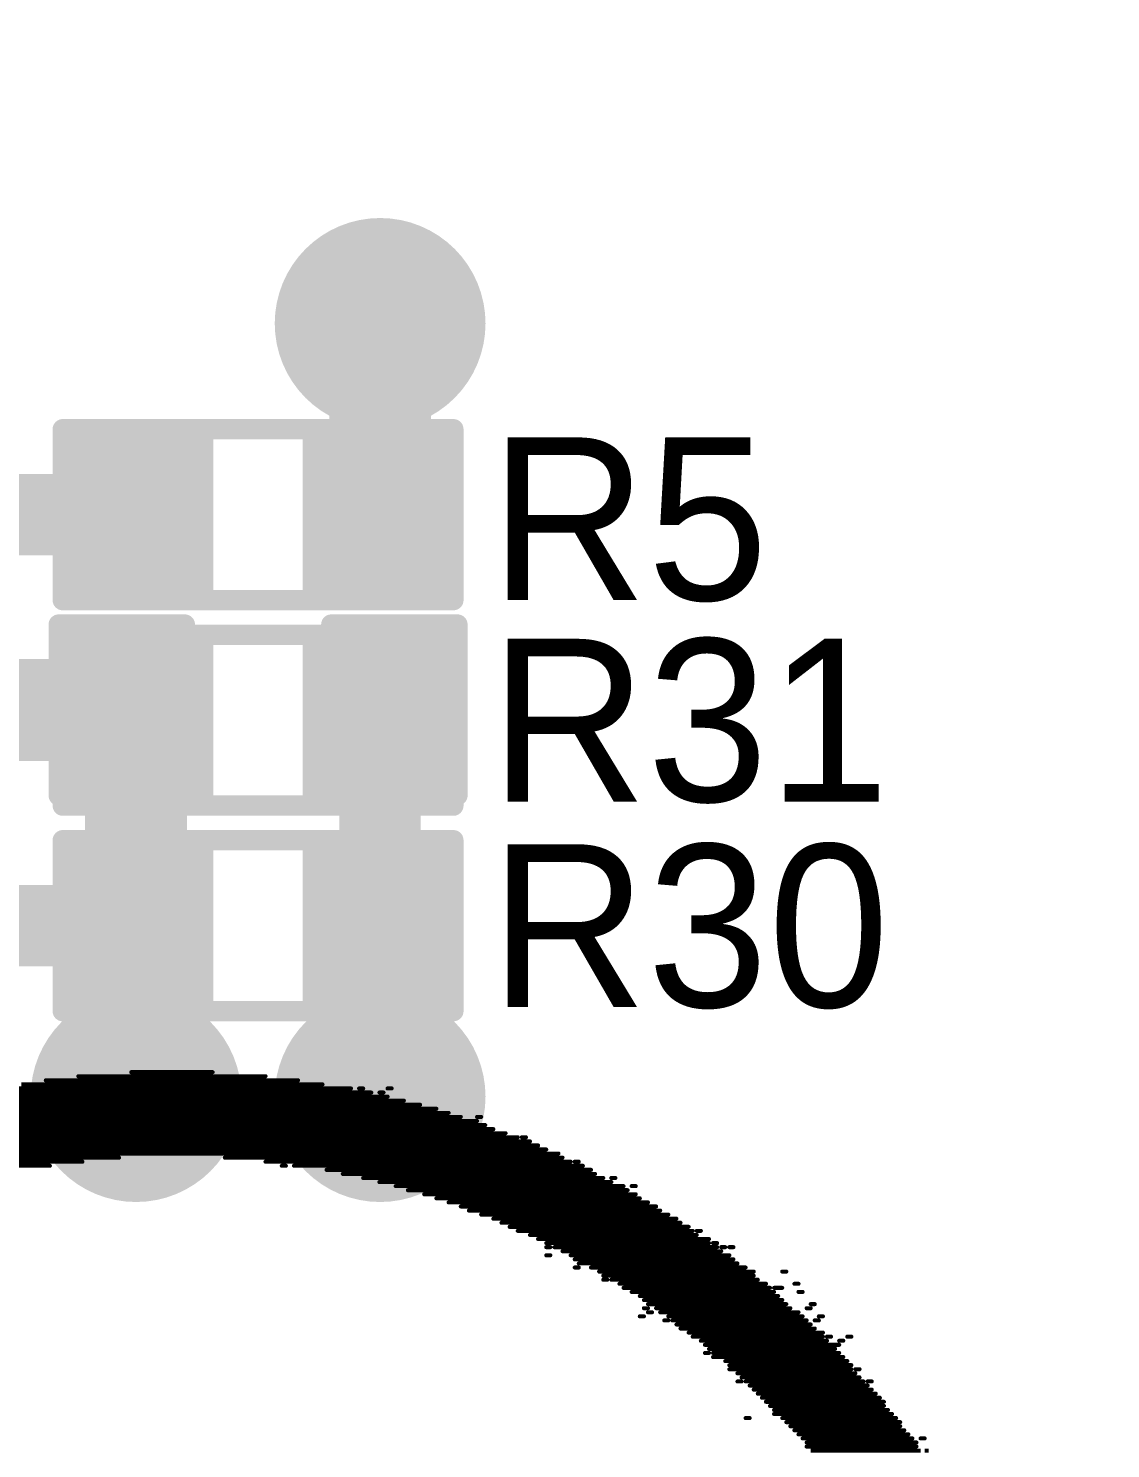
# Model space of a CAD drawing. Header units: millimetres. Extents: x 2.17 to 4.96, y 1.49 to 4.34.
# Drawn here: x 3.7455 to 4.0115, y 3.6315 to 3.9805 of the extents above; entities that cross this region are included whole.
import ezdxf

# ---------------------------------------------------------------- set-up
doc = ezdxf.new("R2010")
doc.units = ezdxf.units.MM
doc.header["$MEASUREMENT"] = 0
for name, color, linetype in [('BottomLayer', 5, 'Continuous'), ('BottomOverlay', 54, 'Continuous'), ('BottomPaste', 16, 'Continuous'), ('BottomSolder', 6, 'Continuous'), ('InternalPlane1', 76, 'Continuous'), ('InternalPlane2', 16, 'Continuous'), ('Mechanical2', 216, 'Continuous'), ('MultiLayer', 9, 'Continuous'), ('TopLayer', 1, 'Continuous'), ('TopOverlay', 2, 'Continuous'), ('TopPaste', 8, 'Continuous'), ('TopSolder', 216, 'Continuous'), ('ViaHoleLayer', 16, 'Continuous')]:
    doc.layers.add(name, color=color, linetype=linetype)

# ---------------------------------------------------------------- blocks, each defined once
blk = doc.blocks.new('R__0603_18')
at = {"layer": 'TopLayer'}
for points in [[(-0.045, 0.0175), (-0.045, -0.0175), (-0.015, 0.0175), (-0.015, -0.0175)], [(0.015, 0.0175), (0.015, -0.0175), (0.045, 0.0175), (0.045, -0.0175)]]:
    blk.add_solid(points, dxfattribs=at)
at = {"layer": 'TopOverlay', "const_width": 0.005}
for points in [[(-0.048, 0.021), (0.048, 0.021)], [(-0.048, -0.021), (-0.048, 0.021)], [(0.048, -0.021), (0.048, 0.021)], [(-0.048, -0.021), (0.048, -0.021)]]:
    blk.add_lwpolyline(points, dxfattribs=at)
at = {"layer": 'TopOverlay', "const_width": 0.0025}
for points in [[(-0.04925, 0.021, 1), (-0.04675, 0.021, 1)], [(-0.04925, 0.021, 1), (-0.04675, 0.021, 1)], [(0.04675, 0.021, 1), (0.04925, 0.021, 1)], [(0.04675, 0.021, 1), (0.04925, 0.021, 1)], [(-0.04925, -0.021, 1), (-0.04675, -0.021, 1)], [(-0.04925, -0.021, 1), (-0.04675, -0.021, 1)], [(0.04675, -0.021, 1), (0.04925, -0.021, 1)], [(0.04675, -0.021, 1), (0.04925, -0.021, 1)]]:
    blk.add_lwpolyline(points, format="xyb", close=True, dxfattribs=at)
at = {"layer": 'TopPaste'}
for points in [[(-0.045, 0.0175), (-0.045, -0.0175), (-0.015, 0.0175), (-0.015, -0.0175)], [(0.015, 0.0175), (0.015, -0.0175), (0.045, 0.0175), (0.045, -0.0175)]]:
    blk.add_solid(points, dxfattribs=at)
at = {"layer": 'TopSolder'}
for points in [[(-0.049, 0.0215), (-0.049, -0.0215), (-0.011, 0.0215), (-0.011, -0.0215)], [(0.011, 0.0215), (0.011, -0.0215), (0.049, 0.0215), (0.049, -0.0215)]]:
    blk.add_solid(points, dxfattribs=at)
blk = doc.blocks.new('R__0603_19')
at = {"layer": 'TopLayer'}
for points in [[(-0.045, 0.0175), (-0.045, -0.0175), (-0.015, 0.0175), (-0.015, -0.0175)], [(0.015, 0.0175), (0.015, -0.0175), (0.045, 0.0175), (0.045, -0.0175)]]:
    blk.add_solid(points, dxfattribs=at)
at = {"layer": 'TopOverlay', "const_width": 0.005}
for points in [[(-0.048, 0.021), (0.048, 0.021)], [(-0.048, -0.021), (-0.048, 0.021)], [(0.048, -0.021), (0.048, 0.021)], [(-0.048, -0.021), (0.048, -0.021)]]:
    blk.add_lwpolyline(points, dxfattribs=at)
at = {"layer": 'TopOverlay', "const_width": 0.0025}
for points in [[(-0.04925, 0.021, 1), (-0.04675, 0.021, 1)], [(-0.04925, 0.021, 1), (-0.04675, 0.021, 1)], [(0.04675, 0.021, 1), (0.04925, 0.021, 1)], [(0.04675, 0.021, 1), (0.04925, 0.021, 1)], [(-0.04925, -0.021, 1), (-0.04675, -0.021, 1)], [(-0.04925, -0.021, 1), (-0.04675, -0.021, 1)], [(0.04675, -0.021, 1), (0.04925, -0.021, 1)], [(0.04675, -0.021, 1), (0.04925, -0.021, 1)]]:
    blk.add_lwpolyline(points, format="xyb", close=True, dxfattribs=at)
at = {"layer": 'TopPaste'}
for points in [[(-0.045, 0.0175), (-0.045, -0.0175), (-0.015, 0.0175), (-0.015, -0.0175)], [(0.015, 0.0175), (0.015, -0.0175), (0.045, 0.0175), (0.045, -0.0175)]]:
    blk.add_solid(points, dxfattribs=at)
at = {"layer": 'TopSolder'}
for points in [[(-0.049, 0.0215), (-0.049, -0.0215), (-0.011, 0.0215), (-0.011, -0.0215)], [(0.011, 0.0215), (0.011, -0.0215), (0.049, 0.0215), (0.049, -0.0215)]]:
    blk.add_solid(points, dxfattribs=at)
blk = doc.blocks.new('R__0603_21')
at = {"layer": 'TopLayer'}
for points in [[(-0.045, 0.0175), (-0.045, -0.0175), (-0.015, 0.0175), (-0.015, -0.0175)], [(0.015, 0.0175), (0.015, -0.0175), (0.045, 0.0175), (0.045, -0.0175)]]:
    blk.add_solid(points, dxfattribs=at)
at = {"layer": 'TopOverlay', "const_width": 0.005}
for points in [[(-0.048, 0.021), (0.048, 0.021)], [(-0.048, -0.021), (-0.048, 0.021)], [(0.048, -0.021), (0.048, 0.021)], [(-0.048, -0.021), (0.048, -0.021)]]:
    blk.add_lwpolyline(points, dxfattribs=at)
at = {"layer": 'TopOverlay', "const_width": 0.0025}
for points in [[(-0.04925, 0.021, 1), (-0.04675, 0.021, 1)], [(-0.04925, 0.021, 1), (-0.04675, 0.021, 1)], [(0.04675, 0.021, 1), (0.04925, 0.021, 1)], [(0.04675, 0.021, 1), (0.04925, 0.021, 1)], [(-0.04925, -0.021, 1), (-0.04675, -0.021, 1)], [(-0.04925, -0.021, 1), (-0.04675, -0.021, 1)], [(0.04675, -0.021, 1), (0.04925, -0.021, 1)], [(0.04675, -0.021, 1), (0.04925, -0.021, 1)]]:
    blk.add_lwpolyline(points, format="xyb", close=True, dxfattribs=at)
at = {"layer": 'TopPaste'}
for points in [[(-0.045, 0.0175), (-0.045, -0.0175), (-0.015, 0.0175), (-0.015, -0.0175)], [(0.015, 0.0175), (0.015, -0.0175), (0.045, 0.0175), (0.045, -0.0175)]]:
    blk.add_solid(points, dxfattribs=at)
at = {"layer": 'TopSolder'}
for points in [[(-0.049, 0.0215), (-0.049, -0.0215), (-0.011, 0.0215), (-0.011, -0.0215)], [(0.011, 0.0215), (0.011, -0.0215), (0.049, 0.0215), (0.049, -0.0215)]]:
    blk.add_solid(points, dxfattribs=at)
blk = doc.blocks.new('C__0603_B_29')
at = {"layer": 'BottomLayer'}
for points in [[(-0.015, -0.0175), (-0.015, 0.0175), (-0.045, -0.0175), (-0.045, 0.0175)], [(0.045, -0.0175), (0.045, 0.0175), (0.015, -0.0175), (0.015, 0.0175)]]:
    blk.add_solid(points, dxfattribs=at)
at = {"layer": 'BottomOverlay', "const_width": 0.005}
for points in [[(-0.049, 0.021), (-0.049, -0.021)], [(-0.018, 0.021), (-0.049, 0.021)], [(0.049, 0.021), (0.018, 0.021)], [(0.049, 0.021), (0.049, -0.021)], [(-0.018, -0.021), (-0.049, -0.021)], [(0.049, -0.021), (0.018, -0.021)]]:
    blk.add_lwpolyline(points, dxfattribs=at)
at = {"layer": 'BottomOverlay', "const_width": 0.0025}
for points in [[(-0.05025, 0.021, 1), (-0.04775, 0.021, 1)], [(-0.05025, 0.021, 1), (-0.04775, 0.021, 1)], [(-0.01925, 0.021, 1), (-0.01675, 0.021, 1)], [(0.01675, 0.021, 1), (0.01925, 0.021, 1)], [(0.04775, 0.021, 1), (0.05025, 0.021, 1)], [(0.04775, 0.021, 1), (0.05025, 0.021, 1)], [(-0.05025, -0.021, 1), (-0.04775, -0.021, 1)], [(-0.05025, -0.021, 1), (-0.04775, -0.021, 1)], [(-0.01925, -0.021, 1), (-0.01675, -0.021, 1)], [(0.01675, -0.021, 1), (0.01925, -0.021, 1)], [(0.04775, -0.021, 1), (0.05025, -0.021, 1)], [(0.04775, -0.021, 1), (0.05025, -0.021, 1)]]:
    blk.add_lwpolyline(points, format="xyb", close=True, dxfattribs=at)
at = {"layer": 'BottomPaste'}
for points in [[(-0.015, -0.0175), (-0.015, 0.0175), (-0.045, -0.0175), (-0.045, 0.0175)], [(0.045, -0.0175), (0.045, 0.0175), (0.015, -0.0175), (0.015, 0.0175)]]:
    blk.add_solid(points, dxfattribs=at)
at = {"layer": 'BottomSolder'}
for points in [[(-0.01264, -0.01986), (-0.01264, 0.01986), (-0.04736, -0.01986), (-0.04736, 0.01986)], [(0.04736, -0.01986), (0.04736, 0.01986), (0.01264, -0.01986), (0.01264, 0.01986)]]:
    blk.add_solid(points, dxfattribs=at)

msp = doc.modelspace()

# ---------------------------------------------------------------- linework, layer by layer
at = {"layer": 'BottomLayer'}
for points, const_width in [([(3.82609, 3.908, 1), (3.83791, 3.908, 1)], 0.01181), ([(3.76575, 3.813, 1), (3.77825, 3.813, 1)], 0.0125), ([(3.76575, 3.813, 1), (3.77825, 3.813, 1)], 0.0125), ([(3.827, 3.813, 1), (3.837, 3.813, 1)], 0.01), ([(3.76575, 3.718, 1), (3.77825, 3.718, 1)], 0.0125), ([(3.76609, 3.718, 1), (3.77791, 3.718, 1)], 0.01181), ([(3.82609, 3.718, 1), (3.83791, 3.718, 1)], 0.01181), ([(3.827, 3.718, 1), (3.837, 3.718, 1)], 0.01)]:
    msp.add_lwpolyline(points, format="xyb", close=True, dxfattribs=dict(at, const_width=const_width))
for points, const_width in [([(3.548, 3.813), (3.772, 3.813)], 0.025), ([(3.772, 3.718), (3.772, 3.813)], 0.025), ([(3.832, 3.718), (3.832, 3.813)], 0.02)]:
    msp.add_lwpolyline(points, dxfattribs=dict(at, const_width=const_width))
at = {"layer": 'BottomOverlay', "const_width": 0.001}
for points in [[(3.77083, 3.724), (3.79083, 3.724)], [(3.73683, 3.72), (3.82483, 3.72)], [(3.74383, 3.721), (3.81783, 3.721)], [(3.74983, 3.722), (3.81183, 3.722)], [(3.75783, 3.723), (3.80383, 3.723)], [(3.82683, 3.72), (3.82783, 3.72)], [(3.83383, 3.72), (3.83483, 3.72)], [(3.72483, 3.717), (3.83783, 3.717)], [(3.72883, 3.718), (3.83383, 3.718)], [(3.73283, 3.719), (3.82983, 3.719)], [(3.83183, 3.719), (3.83283, 3.719)], [(3.70983, 3.713), (3.85183, 3.713)], [(3.71383, 3.714), (3.84883, 3.714)], [(3.71683, 3.715), (3.84583, 3.715)], [(3.71983, 3.716), (3.84183, 3.716)], [(3.85583, 3.713), (3.85683, 3.713)], [(3.70183, 3.71), (3.85983, 3.71)], [(3.70483, 3.711), (3.85783, 3.711)], [(3.70783, 3.712), (3.85583, 3.712)], [(3.69183, 3.706), (3.87083, 3.706)], [(3.69383, 3.707), (3.86883, 3.707)], [(3.69683, 3.708), (3.86583, 3.708)], [(3.69983, 3.709), (3.86283, 3.709)], [(3.86683, 3.708), (3.86783, 3.708)], [(3.68583, 3.703), (3.76783, 3.703)], [(3.68683, 3.704), (3.87583, 3.704)], [(3.68983, 3.705), (3.87283, 3.705)], [(3.79383, 3.703), (3.87683, 3.703)], [(3.68183, 3.701), (3.75083, 3.701)], [(3.68283, 3.702), (3.75883, 3.702)], [(3.80383, 3.702), (3.87883, 3.702)], [(3.80783, 3.701), (3.80883, 3.701)], [(3.81083, 3.701), (3.88183, 3.701)], [(3.81883, 3.7), (3.88383, 3.7)], [(3.82283, 3.699), (3.88483, 3.699)], [(3.87983, 3.702), (3.88083, 3.702)], [(3.82783, 3.698), (3.88683, 3.698)], [(3.83183, 3.697), (3.88883, 3.697)], [(3.83583, 3.696), (3.89183, 3.696)], [(3.88883, 3.698), (3.88983, 3.698)], [(3.89383, 3.696), (3.89483, 3.696)], [(3.83883, 3.695), (3.89283, 3.695)], [(3.84283, 3.694), (3.89483, 3.694)], [(3.84583, 3.693), (3.89583, 3.693)], [(3.84883, 3.692), (3.89783, 3.692)], [(3.85183, 3.691), (3.89983, 3.691)], [(3.85383, 3.69), (3.90083, 3.69)], [(3.85683, 3.689), (3.90283, 3.689)], [(3.85983, 3.688), (3.90483, 3.688)], [(3.86183, 3.687), (3.90583, 3.687)], [(3.86383, 3.686), (3.90783, 3.686)], [(3.86583, 3.685), (3.90883, 3.685)], [(3.90983, 3.685), (3.91083, 3.685)], [(3.86883, 3.684), (3.90983, 3.684)], [(3.87083, 3.683), (3.91283, 3.683)], [(3.87283, 3.682), (3.91283, 3.682)], [(3.91383, 3.682), (3.91483, 3.682)], [(3.87283, 3.681), (3.87383, 3.681)], [(3.87283, 3.679), (3.87383, 3.679)], [(3.87483, 3.681), (3.91483, 3.681)], [(3.87683, 3.68), (3.91583, 3.68)], [(3.87883, 3.679), (3.91783, 3.679)], [(3.87983, 3.678), (3.91883, 3.678)], [(3.91583, 3.681), (3.91683, 3.681)], [(3.91783, 3.681), (3.91883, 3.681)], [(3.87983, 3.676), (3.88083, 3.676)], [(3.88083, 3.677), (3.91983, 3.677)], [(3.88383, 3.676), (3.92183, 3.676)], [(3.88583, 3.675), (3.92383, 3.675)], [(3.93083, 3.675), (3.93183, 3.675)], [(3.88683, 3.674), (3.92383, 3.674)], [(3.88683, 3.673), (3.88783, 3.673)], [(3.88883, 3.673), (3.92483, 3.673)], [(3.89083, 3.672), (3.92683, 3.672)], [(3.89183, 3.671), (3.92783, 3.671)], [(3.92883, 3.671), (3.93083, 3.671)], [(3.93383, 3.672), (3.93483, 3.672)], [(3.89383, 3.67), (3.92883, 3.67)], [(3.89583, 3.669), (3.92983, 3.669)], [(3.89683, 3.668), (3.93083, 3.668)], [(3.93483, 3.67), (3.93583, 3.67)], [(3.89683, 3.666), (3.89783, 3.666)], [(3.89783, 3.667), (3.93183, 3.667)], [(3.89783, 3.665), (3.89883, 3.665)], [(3.89983, 3.666), (3.93283, 3.666)], [(3.90083, 3.665), (3.93483, 3.665)], [(3.93683, 3.666), (3.93783, 3.666)], [(3.93783, 3.667), (3.93883, 3.667)], [(3.89583, 3.664), (3.89683, 3.664)], [(3.90183, 3.663), (3.90283, 3.663)], [(3.90283, 3.664), (3.93583, 3.664)], [(3.90383, 3.663), (3.93683, 3.663)], [(3.90483, 3.662), (3.93783, 3.662)], [(3.90583, 3.661), (3.93883, 3.661)], [(3.93883, 3.663), (3.93983, 3.663)], [(3.93983, 3.664), (3.94083, 3.664)], [(3.90783, 3.66), (3.94083, 3.66)], [(3.90883, 3.659), (3.94083, 3.659)], [(3.91083, 3.658), (3.94183, 3.658)], [(3.94183, 3.659), (3.94283, 3.659)], [(3.94483, 3.658), (3.94583, 3.658)], [(3.94683, 3.659), (3.94783, 3.659)], [(3.91183, 3.657), (3.94483, 3.657)], [(3.91183, 3.655), (3.91283, 3.655)], [(3.91283, 3.656), (3.94383, 3.656)], [(3.91383, 3.655), (3.94483, 3.655)], [(3.91383, 3.654), (3.94583, 3.654)], [(3.91683, 3.653), (3.94683, 3.653)], [(3.91783, 3.652), (3.94783, 3.652)], [(3.91783, 3.651), (3.94783, 3.651)], [(3.94883, 3.651), (3.94983, 3.651)], [(3.91983, 3.65), (3.94883, 3.65)], [(3.91983, 3.648), (3.92083, 3.648)], [(3.92083, 3.649), (3.94983, 3.649)], [(3.92183, 3.648), (3.95083, 3.648)], [(3.92283, 3.647), (3.95183, 3.647)], [(3.95183, 3.648), (3.95283, 3.648)], [(3.92383, 3.646), (3.95283, 3.646)], [(3.92483, 3.645), (3.95383, 3.645)], [(3.92583, 3.644), (3.95483, 3.644)], [(3.92683, 3.643), (3.95583, 3.643)], [(3.92783, 3.642), (3.95583, 3.642)], [(3.92883, 3.641), (3.95683, 3.641)], [(3.92883, 3.64), (3.95783, 3.64)], [(3.92183, 3.639), (3.92283, 3.639)], [(3.93083, 3.639), (3.95883, 3.639)], [(3.93183, 3.638), (3.95983, 3.638)], [(3.93283, 3.637), (3.95983, 3.637)], [(3.93383, 3.636), (3.96083, 3.636)], [(3.93483, 3.635), (3.96183, 3.635)], [(3.93583, 3.634), (3.96283, 3.634)], [(3.93683, 3.633), (3.96383, 3.633)], [(3.96483, 3.634), (3.96583, 3.634)], [(3.93683, 3.632), (3.96383, 3.632)], [(3.93783, 3.631), (3.96483, 3.631)], [(3.96583, 3.631), (3.96683, 3.631)]]:
    msp.add_lwpolyline(points, dxfattribs=at)
at = {"layer": 'BottomOverlay', "const_width": 0.0005}
for points in [[(3.77058, 3.724, 1), (3.77108, 3.724, 1)], [(3.79058, 3.724, 1), (3.79108, 3.724, 1)], [(3.74958, 3.722, 1), (3.75008, 3.722, 1)], [(3.75758, 3.723, 1), (3.75808, 3.723, 1)], [(3.80358, 3.723, 1), (3.80408, 3.723, 1)], [(3.81158, 3.722, 1), (3.81208, 3.722, 1)], [(3.81758, 3.721, 1), (3.81808, 3.721, 1)], [(3.82458, 3.72, 1), (3.82508, 3.72, 1)], [(3.82658, 3.72, 1), (3.82708, 3.72, 1)], [(3.82758, 3.72, 1), (3.82808, 3.72, 1)], [(3.83358, 3.72, 1), (3.83408, 3.72, 1)], [(3.83458, 3.72, 1), (3.83508, 3.72, 1)], [(3.82958, 3.719, 1), (3.83008, 3.719, 1)], [(3.83158, 3.719, 1), (3.83208, 3.719, 1)], [(3.83258, 3.719, 1), (3.83308, 3.719, 1)], [(3.83358, 3.718, 1), (3.83408, 3.718, 1)], [(3.83758, 3.717, 1), (3.83808, 3.717, 1)], [(3.84158, 3.716, 1), (3.84208, 3.716, 1)], [(3.84558, 3.715, 1), (3.84608, 3.715, 1)], [(3.84858, 3.714, 1), (3.84908, 3.714, 1)], [(3.85158, 3.713, 1), (3.85208, 3.713, 1)], [(3.85558, 3.713, 1), (3.85608, 3.713, 1)], [(3.85658, 3.713, 1), (3.85708, 3.713, 1)], [(3.85558, 3.712, 1), (3.85608, 3.712, 1)], [(3.85758, 3.711, 1), (3.85808, 3.711, 1)], [(3.85958, 3.71, 1), (3.86008, 3.71, 1)], [(3.86258, 3.709, 1), (3.86308, 3.709, 1)], [(3.86558, 3.708, 1), (3.86608, 3.708, 1)], [(3.86658, 3.708, 1), (3.86708, 3.708, 1)], [(3.86758, 3.708, 1), (3.86808, 3.708, 1)], [(3.86858, 3.707, 1), (3.86908, 3.707, 1)], [(3.87058, 3.706, 1), (3.87108, 3.706, 1)], [(3.76758, 3.703, 1), (3.76808, 3.703, 1)], [(3.79358, 3.703, 1), (3.79408, 3.703, 1)], [(3.87258, 3.705, 1), (3.87308, 3.705, 1)], [(3.87558, 3.704, 1), (3.87608, 3.704, 1)], [(3.87658, 3.703, 1), (3.87708, 3.703, 1)], [(3.75058, 3.701, 1), (3.75108, 3.701, 1)], [(3.75858, 3.702, 1), (3.75908, 3.702, 1)], [(3.80358, 3.702, 1), (3.80408, 3.702, 1)], [(3.80758, 3.701, 1), (3.80808, 3.701, 1)], [(3.80858, 3.701, 1), (3.80908, 3.701, 1)], [(3.81058, 3.701, 1), (3.81108, 3.701, 1)], [(3.81858, 3.7, 1), (3.81908, 3.7, 1)], [(3.82258, 3.699, 1), (3.82308, 3.699, 1)], [(3.87858, 3.702, 1), (3.87908, 3.702, 1)], [(3.87958, 3.702, 1), (3.88008, 3.702, 1)], [(3.88058, 3.702, 1), (3.88108, 3.702, 1)], [(3.88158, 3.701, 1), (3.88208, 3.701, 1)], [(3.88358, 3.7, 1), (3.88408, 3.7, 1)], [(3.88458, 3.699, 1), (3.88508, 3.699, 1)], [(3.82758, 3.698, 1), (3.82808, 3.698, 1)], [(3.83158, 3.697, 1), (3.83208, 3.697, 1)], [(3.83558, 3.696, 1), (3.83608, 3.696, 1)], [(3.88658, 3.698, 1), (3.88708, 3.698, 1)], [(3.88858, 3.698, 1), (3.88908, 3.698, 1)], [(3.88858, 3.697, 1), (3.88908, 3.697, 1)], [(3.88958, 3.698, 1), (3.89008, 3.698, 1)], [(3.89158, 3.696, 1), (3.89208, 3.696, 1)], [(3.89358, 3.696, 1), (3.89408, 3.696, 1)], [(3.89458, 3.696, 1), (3.89508, 3.696, 1)], [(3.83858, 3.695, 1), (3.83908, 3.695, 1)], [(3.84258, 3.694, 1), (3.84308, 3.694, 1)], [(3.84558, 3.693, 1), (3.84608, 3.693, 1)], [(3.84858, 3.692, 1), (3.84908, 3.692, 1)], [(3.89258, 3.695, 1), (3.89308, 3.695, 1)], [(3.89458, 3.694, 1), (3.89508, 3.694, 1)], [(3.89558, 3.693, 1), (3.89608, 3.693, 1)], [(3.89758, 3.692, 1), (3.89808, 3.692, 1)], [(3.85158, 3.691, 1), (3.85208, 3.691, 1)], [(3.85358, 3.69, 1), (3.85408, 3.69, 1)], [(3.85658, 3.689, 1), (3.85708, 3.689, 1)], [(3.89958, 3.691, 1), (3.90008, 3.691, 1)], [(3.90058, 3.69, 1), (3.90108, 3.69, 1)], [(3.90258, 3.689, 1), (3.90308, 3.689, 1)], [(3.85958, 3.688, 1), (3.86008, 3.688, 1)], [(3.86158, 3.687, 1), (3.86208, 3.687, 1)], [(3.86358, 3.686, 1), (3.86408, 3.686, 1)], [(3.86558, 3.685, 1), (3.86608, 3.685, 1)], [(3.90458, 3.688, 1), (3.90508, 3.688, 1)], [(3.90558, 3.687, 1), (3.90608, 3.687, 1)], [(3.90758, 3.686, 1), (3.90808, 3.686, 1)], [(3.90858, 3.685, 1), (3.90908, 3.685, 1)], [(3.90958, 3.685, 1), (3.91008, 3.685, 1)], [(3.91058, 3.685, 1), (3.91108, 3.685, 1)], [(3.86858, 3.684, 1), (3.86908, 3.684, 1)], [(3.87058, 3.683, 1), (3.87108, 3.683, 1)], [(3.87258, 3.682, 1), (3.87308, 3.682, 1)], [(3.90958, 3.684, 1), (3.91008, 3.684, 1)], [(3.91258, 3.683, 1), (3.91308, 3.683, 1)], [(3.91258, 3.682, 1), (3.91308, 3.682, 1)], [(3.91358, 3.682, 1), (3.91408, 3.682, 1)], [(3.91458, 3.682, 1), (3.91508, 3.682, 1)], [(3.87258, 3.681, 1), (3.87308, 3.681, 1)], [(3.87258, 3.679, 1), (3.87308, 3.679, 1)], [(3.87358, 3.681, 1), (3.87408, 3.681, 1)], [(3.87358, 3.679, 1), (3.87408, 3.679, 1)], [(3.87458, 3.681, 1), (3.87508, 3.681, 1)], [(3.87658, 3.68, 1), (3.87708, 3.68, 1)], [(3.87858, 3.679, 1), (3.87908, 3.679, 1)], [(3.87958, 3.678, 1), (3.88008, 3.678, 1)], [(3.91458, 3.681, 1), (3.91508, 3.681, 1)], [(3.91558, 3.681, 1), (3.91608, 3.681, 1)], [(3.91558, 3.68, 1), (3.91608, 3.68, 1)], [(3.91658, 3.681, 1), (3.91708, 3.681, 1)], [(3.91758, 3.681, 1), (3.91808, 3.681, 1)], [(3.91758, 3.679, 1), (3.91808, 3.679, 1)], [(3.91858, 3.681, 1), (3.91908, 3.681, 1)], [(3.91858, 3.678, 1), (3.91908, 3.678, 1)], [(3.87958, 3.676, 1), (3.88008, 3.676, 1)], [(3.88058, 3.677, 1), (3.88108, 3.677, 1)], [(3.88058, 3.676, 1), (3.88108, 3.676, 1)], [(3.88358, 3.676, 1), (3.88408, 3.676, 1)], [(3.88558, 3.675, 1), (3.88608, 3.675, 1)], [(3.91958, 3.677, 1), (3.92008, 3.677, 1)], [(3.92158, 3.676, 1), (3.92208, 3.676, 1)], [(3.92358, 3.675, 1), (3.92408, 3.675, 1)], [(3.93058, 3.675, 1), (3.93108, 3.675, 1)], [(3.93158, 3.675, 1), (3.93208, 3.675, 1)], [(3.88658, 3.674, 1), (3.88708, 3.674, 1)], [(3.88658, 3.673, 1), (3.88708, 3.673, 1)], [(3.88758, 3.673, 1), (3.88808, 3.673, 1)], [(3.88858, 3.673, 1), (3.88908, 3.673, 1)], [(3.89058, 3.672, 1), (3.89108, 3.672, 1)], [(3.89158, 3.671, 1), (3.89208, 3.671, 1)], [(3.92358, 3.674, 1), (3.92408, 3.674, 1)], [(3.92458, 3.673, 1), (3.92508, 3.673, 1)], [(3.92658, 3.672, 1), (3.92708, 3.672, 1)], [(3.92758, 3.671, 1), (3.92808, 3.671, 1)], [(3.92858, 3.671, 1), (3.92908, 3.671, 1)], [(3.93058, 3.671, 1), (3.93108, 3.671, 1)], [(3.93358, 3.672, 1), (3.93408, 3.672, 1)], [(3.93458, 3.672, 1), (3.93508, 3.672, 1)], [(3.89358, 3.67, 1), (3.89408, 3.67, 1)], [(3.89558, 3.669, 1), (3.89608, 3.669, 1)], [(3.89658, 3.668, 1), (3.89708, 3.668, 1)], [(3.92858, 3.67, 1), (3.92908, 3.67, 1)], [(3.92958, 3.669, 1), (3.93008, 3.669, 1)], [(3.93058, 3.668, 1), (3.93108, 3.668, 1)], [(3.93458, 3.67, 1), (3.93508, 3.67, 1)], [(3.93558, 3.67, 1), (3.93608, 3.67, 1)], [(3.89658, 3.666, 1), (3.89708, 3.666, 1)], [(3.89758, 3.667, 1), (3.89808, 3.667, 1)], [(3.89758, 3.666, 1), (3.89808, 3.666, 1)], [(3.89758, 3.665, 1), (3.89808, 3.665, 1)], [(3.89858, 3.665, 1), (3.89908, 3.665, 1)], [(3.89958, 3.666, 1), (3.90008, 3.666, 1)], [(3.90058, 3.665, 1), (3.90108, 3.665, 1)], [(3.93158, 3.667, 1), (3.93208, 3.667, 1)], [(3.93258, 3.666, 1), (3.93308, 3.666, 1)], [(3.93458, 3.665, 1), (3.93508, 3.665, 1)], [(3.93658, 3.666, 1), (3.93708, 3.666, 1)], [(3.93758, 3.667, 1), (3.93808, 3.667, 1)], [(3.93758, 3.666, 1), (3.93808, 3.666, 1)], [(3.93858, 3.667, 1), (3.93908, 3.667, 1)], [(3.89558, 3.664, 1), (3.89608, 3.664, 1)], [(3.89658, 3.664, 1), (3.89708, 3.664, 1)], [(3.90158, 3.663, 1), (3.90208, 3.663, 1)], [(3.90258, 3.664, 1), (3.90308, 3.664, 1)], [(3.90258, 3.663, 1), (3.90308, 3.663, 1)], [(3.90358, 3.663, 1), (3.90408, 3.663, 1)], [(3.90458, 3.662, 1), (3.90508, 3.662, 1)], [(3.90558, 3.661, 1), (3.90608, 3.661, 1)], [(3.93558, 3.664, 1), (3.93608, 3.664, 1)], [(3.93658, 3.663, 1), (3.93708, 3.663, 1)], [(3.93758, 3.662, 1), (3.93808, 3.662, 1)], [(3.93858, 3.663, 1), (3.93908, 3.663, 1)], [(3.93858, 3.661, 1), (3.93908, 3.661, 1)], [(3.93958, 3.664, 1), (3.94008, 3.664, 1)], [(3.93958, 3.663, 1), (3.94008, 3.663, 1)], [(3.94058, 3.664, 1), (3.94108, 3.664, 1)], [(3.90758, 3.66, 1), (3.90808, 3.66, 1)], [(3.90858, 3.659, 1), (3.90908, 3.659, 1)], [(3.91058, 3.658, 1), (3.91108, 3.658, 1)], [(3.94058, 3.66, 1), (3.94108, 3.66, 1)], [(3.94058, 3.659, 1), (3.94108, 3.659, 1)], [(3.94158, 3.659, 1), (3.94208, 3.659, 1)], [(3.94158, 3.658, 1), (3.94208, 3.658, 1)], [(3.94258, 3.659, 1), (3.94308, 3.659, 1)], [(3.94458, 3.658, 1), (3.94508, 3.658, 1)], [(3.94558, 3.658, 1), (3.94608, 3.658, 1)], [(3.94658, 3.659, 1), (3.94708, 3.659, 1)], [(3.94758, 3.659, 1), (3.94808, 3.659, 1)], [(3.91158, 3.657, 1), (3.91208, 3.657, 1)], [(3.91158, 3.655, 1), (3.91208, 3.655, 1)], [(3.91258, 3.656, 1), (3.91308, 3.656, 1)], [(3.91258, 3.655, 1), (3.91308, 3.655, 1)], [(3.91358, 3.655, 1), (3.91408, 3.655, 1)], [(3.91358, 3.654, 1), (3.91408, 3.654, 1)], [(3.94358, 3.656, 1), (3.94408, 3.656, 1)], [(3.94458, 3.657, 1), (3.94508, 3.657, 1)], [(3.94458, 3.655, 1), (3.94508, 3.655, 1)], [(3.94558, 3.654, 1), (3.94608, 3.654, 1)], [(3.91658, 3.653, 1), (3.91708, 3.653, 1)], [(3.91758, 3.652, 1), (3.91808, 3.652, 1)], [(3.91758, 3.651, 1), (3.91808, 3.651, 1)], [(3.94658, 3.653, 1), (3.94708, 3.653, 1)], [(3.94758, 3.652, 1), (3.94808, 3.652, 1)], [(3.94758, 3.651, 1), (3.94808, 3.651, 1)], [(3.94858, 3.651, 1), (3.94908, 3.651, 1)], [(3.94958, 3.651, 1), (3.95008, 3.651, 1)], [(3.91958, 3.65, 1), (3.92008, 3.65, 1)], [(3.91958, 3.648, 1), (3.92008, 3.648, 1)], [(3.92058, 3.649, 1), (3.92108, 3.649, 1)], [(3.92058, 3.648, 1), (3.92108, 3.648, 1)], [(3.92158, 3.648, 1), (3.92208, 3.648, 1)], [(3.92258, 3.647, 1), (3.92308, 3.647, 1)], [(3.94858, 3.65, 1), (3.94908, 3.65, 1)], [(3.94958, 3.649, 1), (3.95008, 3.649, 1)], [(3.95058, 3.648, 1), (3.95108, 3.648, 1)], [(3.95158, 3.648, 1), (3.95208, 3.648, 1)], [(3.95158, 3.647, 1), (3.95208, 3.647, 1)], [(3.95258, 3.648, 1), (3.95308, 3.648, 1)], [(3.92358, 3.646, 1), (3.92408, 3.646, 1)], [(3.92458, 3.645, 1), (3.92508, 3.645, 1)], [(3.92558, 3.644, 1), (3.92608, 3.644, 1)], [(3.95258, 3.646, 1), (3.95308, 3.646, 1)], [(3.95358, 3.645, 1), (3.95408, 3.645, 1)], [(3.95458, 3.644, 1), (3.95508, 3.644, 1)], [(3.92658, 3.643, 1), (3.92708, 3.643, 1)], [(3.92758, 3.642, 1), (3.92808, 3.642, 1)], [(3.92858, 3.641, 1), (3.92908, 3.641, 1)], [(3.92858, 3.64, 1), (3.92908, 3.64, 1)], [(3.95558, 3.643, 1), (3.95608, 3.643, 1)], [(3.95558, 3.642, 1), (3.95608, 3.642, 1)], [(3.95658, 3.641, 1), (3.95708, 3.641, 1)], [(3.95758, 3.64, 1), (3.95808, 3.64, 1)], [(3.92158, 3.639, 1), (3.92208, 3.639, 1)], [(3.92258, 3.639, 1), (3.92308, 3.639, 1)], [(3.93058, 3.639, 1), (3.93108, 3.639, 1)], [(3.93158, 3.638, 1), (3.93208, 3.638, 1)], [(3.93258, 3.637, 1), (3.93308, 3.637, 1)], [(3.95858, 3.639, 1), (3.95908, 3.639, 1)], [(3.95958, 3.638, 1), (3.96008, 3.638, 1)], [(3.95958, 3.637, 1), (3.96008, 3.637, 1)], [(3.93358, 3.636, 1), (3.93408, 3.636, 1)], [(3.93458, 3.635, 1), (3.93508, 3.635, 1)], [(3.93558, 3.634, 1), (3.93608, 3.634, 1)], [(3.93658, 3.633, 1), (3.93708, 3.633, 1)], [(3.96058, 3.636, 1), (3.96108, 3.636, 1)], [(3.96158, 3.635, 1), (3.96208, 3.635, 1)], [(3.96258, 3.634, 1), (3.96308, 3.634, 1)], [(3.96358, 3.633, 1), (3.96408, 3.633, 1)], [(3.96458, 3.634, 1), (3.96508, 3.634, 1)], [(3.96558, 3.634, 1), (3.96608, 3.634, 1)], [(3.93658, 3.632, 1), (3.93708, 3.632, 1)], [(3.96358, 3.632, 1), (3.96408, 3.632, 1)]]:
    msp.add_lwpolyline(points, format="xyb", close=True, dxfattribs=at)
at = {"layer": 'InternalPlane1', "const_width": 0.04}
msp.add_lwpolyline([(4.93976, 2.51612, -6.760445), (4.93618, 3.32971)], format="xyb", dxfattribs=at)
at = {"layer": 'InternalPlane1', "const_width": 0.02591}
for points in [[(3.75905, 3.718, 1), (3.78495, 3.718, 1)], [(3.81905, 3.718, 1), (3.84495, 3.718, 1)]]:
    msp.add_lwpolyline(points, format="xyb", close=True, dxfattribs=at)
at = {"layer": 'InternalPlane2', "const_width": 0.04}
msp.add_lwpolyline([(4.93976, 2.51612, -6.760445), (4.93618, 3.32971)], format="xyb", dxfattribs=at)
at = {"layer": 'InternalPlane2', "const_width": 0.02591}
for points in [[(3.81905, 3.908, 1), (3.84495, 3.908, 1)], [(3.81905, 3.718, 1), (3.84495, 3.718, 1)]]:
    msp.add_lwpolyline(points, format="xyb", close=True, dxfattribs=at)
at = {"layer": 'Mechanical2', "const_width": 0.015}
msp.add_lwpolyline([(4.9336, 2.5218, -6.818913), (4.92995, 3.32439)], format="xyb", dxfattribs=at)
at = {"layer": 'MultiLayer', "const_width": 0.01181}
for points in [[(3.82609, 3.908, 1), (3.83791, 3.908, 1)], [(3.76609, 3.718, 1), (3.77791, 3.718, 1)], [(3.82609, 3.718, 1), (3.83791, 3.718, 1)]]:
    msp.add_lwpolyline(points, format="xyb", close=True, dxfattribs=at)
at = {"layer": 'TopLayer'}
for points, const_width in [([(3.832, 3.861), (3.832, 3.908)], 0.025), ([(3.6963, 3.861), (3.772, 3.861)], 0.02), ([(3.6968, 3.8105), (3.772, 3.8105)], 0.02), ([(3.832, 3.76), (3.832, 3.8105)], 0.02), ([(3.6973, 3.76), (3.772, 3.76)], 0.02), ([(3.832, 3.718), (3.832, 3.76)], 0.02)]:
    msp.add_lwpolyline(points, dxfattribs=dict(at, const_width=const_width))
for points, const_width in [([(3.82575, 3.908, 1), (3.83825, 3.908, 1)], 0.0125), ([(3.82609, 3.908, 1), (3.83791, 3.908, 1)], 0.01181), ([(3.767, 3.861, 1), (3.777, 3.861, 1)], 0.01), ([(3.82575, 3.861, 1), (3.83825, 3.861, 1)], 0.0125), ([(3.767, 3.8105, 1), (3.777, 3.8105, 1)], 0.01), ([(3.827, 3.8105, 1), (3.837, 3.8105, 1)], 0.01), ([(3.767, 3.76, 1), (3.777, 3.76, 1)], 0.01), ([(3.827, 3.76, 1), (3.837, 3.76, 1)], 0.01), ([(3.827, 3.76, 1), (3.837, 3.76, 1)], 0.01), ([(3.76609, 3.718, 1), (3.77791, 3.718, 1)], 0.01181), ([(3.82609, 3.718, 1), (3.83791, 3.718, 1)], 0.01181), ([(3.827, 3.718, 1), (3.837, 3.718, 1)], 0.01)]:
    msp.add_lwpolyline(points, format="xyb", close=True, dxfattribs=dict(at, const_width=const_width))
at = {"layer": 'ViaHoleLayer', "const_width": 0.00591}
for points in [[(3.82905, 3.908, 1), (3.83495, 3.908, 1)], [(3.76905, 3.718, 1), (3.77495, 3.718, 1)], [(3.82905, 3.718, 1), (3.83495, 3.718, 1)]]:
    msp.add_lwpolyline(points, format="xyb", close=True, dxfattribs=at)

# ---------------------------------------------------------------- block references
for name, p, rotation in [('R__0603_21', (3.802, 3.861), 360), ('C__0603_B_29', (3.802, 3.813), 180), ('R__0603_18', (3.802, 3.8105), 360), ('R__0603_19', (3.802, 3.76), 360)]:
    msp.add_blockref(name, p, dxfattribs=dict(rotation=rotation))

# ---------------------------------------------------------------- texts
at = {"layer": 'TopOverlay'}
for s, p in [('R5', (3.859, 3.84)), ('R31', (3.859, 3.7905)), ('R30', (3.859, 3.74))]:
    msp.add_text(s, height=0.04, dxfattribs=at).set_placement(p)

doc.saveas('drawing.dxf')
